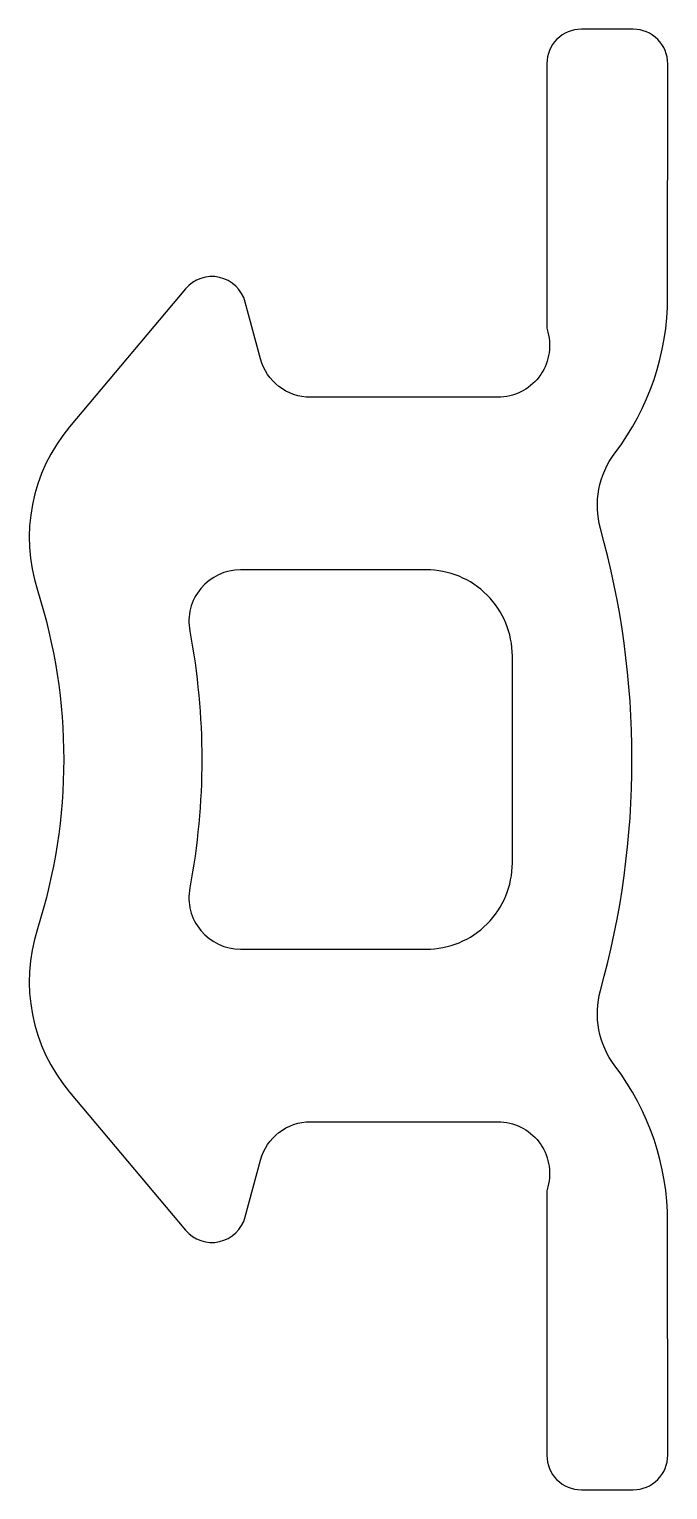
# Model space of a CAD drawing. Extents: x 0 to 3.7, y -4.23 to 4.23.
import ezdxf

# ---------------------------------------------------------------- set-up
doc = ezdxf.new("R2010")
doc.units = 0

msp = doc.modelspace()

# ---------------------------------------------------------------- linework, layer by layer
for points in [[(0.9058, -2.7286, 0.606815), (1.2522, -2.6518), (1.3404, -2.3224, -0.339454), (1.6302, -2.1), (2.7162, -2.1, -0.493145), (3.006, -2.4776), (3, -2.5), (3, -4.0339, 0.414386), (3.2001, -4.2339), (3.501, -4.2337, 0.414214), (3.7009, -4.0336), (3.7001, -2.6819, 0.163722), (3.3945, -1.7753, -0.234359), (3.3109, -1.339), (3.3109, -1.339, 0.136386), (3.3109, 1.339), (3.3109, 1.339, -0.234359), (3.3945, 1.7753, 0.163722), (3.7001, 2.6819), (3.7009, 4.0336, 0.414214), (3.501, 4.2337), (3.2001, 4.2339, 0.414386), (3, 4.0339), (3, 2.5), (3.006, 2.4776, -0.493145), (2.7162, 2.1), (1.6302, 2.1, -0.339454), (1.3404, 2.3224), (1.2522, 2.6518, 0.606815), (0.9058, 2.7286), (0.234, 1.9279, 0.257181), (0.0473, 0.9813, -0.155625), (0.0473, -0.9813, 0.257181), (0.234, -1.9279)], [(1.2254, 1.1, 0.469763), (0.9306, 0.7446, -0.093203), (0.9306, -0.7446, 0.469763), (1.2254, -1.1), (2.3, -1.1, 0.414214), (2.8, -0.6), (2.8, 0.6, 0.414214), (2.3, 1.1)]]:
    msp.add_lwpolyline(points, format="xyb", close=True)

doc.saveas('drawing.dxf')
